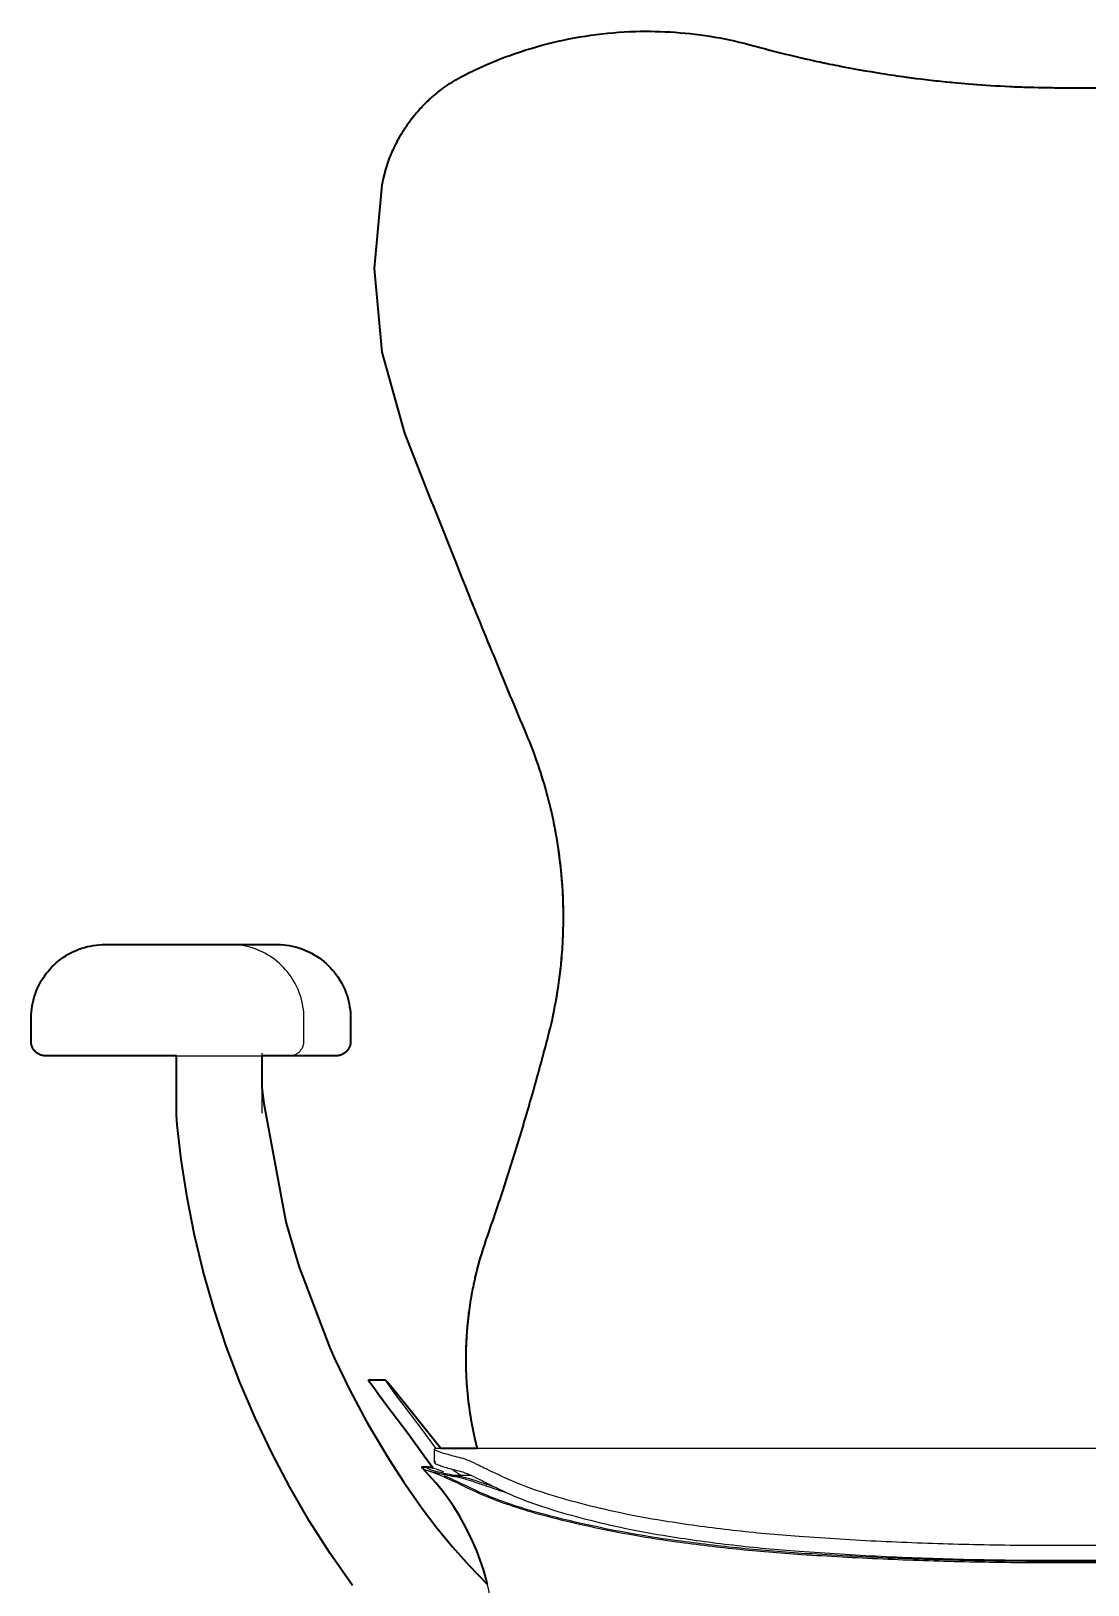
# Model space of a CAD drawing. Header units: millimetres. Extents: x 0 to 2114, y 0 to 2343.
# Drawn here: x 71 to 474, y 1750 to 2343 of the extents above; entities that cross this region are included whole.
import ezdxf

# ---------------------------------------------------------------- set-up
doc = ezdxf.new("R2010")
doc.units = ezdxf.units.MM
doc.layers.add('Blocks', color=7, linetype='Continuous')
doc.layers.add('Blocks$Inner', color=7, linetype='Continuous', lineweight=25, true_color=0x007f00)
doc.layers.add('Blocks$Outline', color=7, linetype='Continuous', lineweight=35, true_color=0xff3f3f)

# ---------------------------------------------------------------- blocks, each defined once
blk = doc.blocks.new('Mirra 2 Office Chair Front')
at = {"layer": 'Blocks$Inner'}
for p, q in [((159.23, 649.53), (159.23, 626.64)), ((225.07, 493.39), (225.07, 498.5)), ((225.57, 498.83), (716.68, 498.83)), ((220.73, 491.76), (222.53, 491.76)), ((239.18, 488.46), (231.01, 488.46)), ((483.82, 455.68), (458.42, 455.68)), ((458.42, 455.26), (483.82, 455.26))]:
    blk.add_line(p, q, dxfattribs=at)
for points in [[(477.47, 1017.93), (471.12, 1017.93), (464.77, 1017.93)], [(207.98, 991), (206.33, 985.99), (205.13, 980.86), (205.99, 984.74)], [(207.11, 988.55), (205.99, 984.74), (205.53, 982.81), (205.13, 980.86), (202.16, 948.94), (205.1, 917.01), (213.85, 886.17), (223.88, 860.48), (224.56, 858.75)], [(235.45, 831.41), (234.07, 834.85), (223.88, 860.48)], [(102.98, 691.03), (101.2, 691.03), (100.03, 691.03), (99.48, 691.03), (99.43, 691.03)], [(167.49, 648.58), (168.91, 648.58), (170.29, 648.58), (171.64, 648.58), (172.94, 648.58), (174.19, 648.58), (175.41, 648.58), (176.57, 648.58), (177.68, 648.58), (178.74, 648.58), (179.75, 648.58), (180.7, 648.58), (181.6, 648.58), (182.44, 648.58), (183.22, 648.58), (183.94, 648.58), (184.59, 648.58), (185.19, 648.58), (185.72, 648.58), (186.18, 648.58), (186.58, 648.58), (186.92, 648.58), (187.19, 648.58), (187.39, 648.58), (187.52, 648.58), (187.59, 648.58), (187.82, 648.58), (188.04, 648.59), (188.26, 648.61), (188.47, 648.65), (188.69, 648.68), (188.91, 648.73), (189.12, 648.79), (189.33, 648.85), (189.54, 648.93), (189.74, 649.01), (189.94, 649.1), (190.14, 649.2), (190.33, 649.3), (190.52, 649.42), (190.71, 649.54), (190.89, 649.67), (191.06, 649.8), (191.23, 649.94), (191.39, 650.09), (191.55, 650.25), (191.7, 650.41), (191.84, 650.57), (191.98, 650.75), (192.11, 650.93), (192.23, 651.11), (192.35, 651.3), (192.46, 651.49), (192.56, 651.69), (192.65, 651.89), (192.73, 652.09), (192.81, 652.3), (192.88, 652.51), (192.93, 652.72), (192.98, 652.93), (193.03, 653.15), (193.06, 653.37), (193.08, 653.59), (193.1, 653.81), (193.11, 654.03), (193.11, 654.09), (193.11, 662.85), (193.08, 663.98), (193.02, 665.1), (192.9, 666.22), (192.75, 667.34), (192.54, 668.45), (192.3, 669.55), (192.01, 670.64), (191.68, 671.71), (191.3, 672.78), (190.88, 673.82), (190.42, 674.85), (189.92, 675.86), (189.38, 676.85), (188.8, 677.82), (188.18, 678.76), (187.53, 679.68), (186.84, 680.57), (186.11, 681.43), (185.35, 682.26), (184.56, 683.06), (183.74, 683.83), (182.88, 684.57), (182, 685.27), (181.09, 685.93), (180.15, 686.56), (179.19, 687.15), (178.21, 687.7), (177.21, 688.21), (176.18, 688.68), (175.14, 689.11), (174.08, 689.5), (173.01, 689.85), (171.92, 690.15), (170.82, 690.41), (169.72, 690.62), (168.6, 690.79), (167.48, 690.91), (166.36, 690.99), (165.23, 691.03), (164.93, 691.03), (164.89, 691.03), (164.67, 691.03), (164.32, 691.03), (163.86, 691.03), (163.29, 691.03), (162.6, 691.03), (161.81, 691.03)], [(193.8, 446.5), (185.31, 458.7), (177.35, 471.21), (169.91, 484.02), (163.01, 497.11), (156.67, 510.45), (150.89, 524.02), (145.68, 537.8), (141.05, 551.77), (137.01, 565.9), (133.57, 580.18), (130.72, 594.58), (128.48, 609.08), (126.98, 622.22), (126.83, 624.17), (126.77, 626.11), (126.77, 626.64), (126.77, 648.58)], [(169.79, 648.58), (169.74, 648.58), (169.63, 648.58)], [(187.59, 648.58), (187.56, 648.58), (187.52, 648.58), (187.21, 648.58), (186.75, 648.58), (186.14, 648.58), (185.38, 648.58), (184.48, 648.58), (183.46, 648.58)], [(159.23, 638.09), (159.25, 637.4), (159.29, 636.71), (159.31, 636.53), (160.03, 630.34), (168.45, 585.28), (168.82, 583.78), (172.57, 570.87), (173.53, 567.99), (185.25, 537.21), (187, 533.15), (192.85, 520.97), (199.2, 509.03), (201.38, 505.32), (207.83, 494.57), (213.38, 485.93), (220.41, 475.87), (226.02, 468.45), (231.95, 461.26), (238.17, 454.29), (245.29, 446.93)], [(224.6, 491.09), (221.22, 495.86), (215.02, 504.31), (206.97, 515.07), (204.1, 518.9), (201.91, 521.9), (200.48, 523.93), (199.87, 524.99), (206.3, 524.99), (207.64, 523.58), (209.52, 521.34), (212.12, 518.15), (215.31, 514.16), (227.53, 498.83)], [(206.3, 524.91), (206.91, 523.93), (208.34, 521.9), (210.53, 518.9), (213.4, 515.07), (220.22, 505.97), (225.49, 498.83)], [(248.37, 435.17), (248, 436.05), (247.62, 437.06), (247.29, 438.09), (246.99, 439.12), (246.73, 440.17), (246.52, 441.23), (246.48, 441.48), (245.72, 445.2), (244.81, 448.89), (243.75, 452.54), (242.56, 456.15), (241.21, 459.7), (239.73, 463.2), (238.11, 466.64), (236.35, 470.01), (234.45, 473.3), (232.43, 476.52), (230.28, 479.65), (228.01, 482.7), (225.62, 485.65), (223.11, 488.51), (220.49, 491.26)], [(483.82, 461.74), (471.12, 461.74), (458.42, 461.74)], [(458.42, 456.13), (471.12, 456.13), (483.82, 456.13)]]:
    blk.add_lwpolyline(points, dxfattribs=at)
blk.add_lwpolyline([(99.43, 691.03), (98.3, 691.01), (97.18, 690.94), (96.06, 690.83), (94.94, 690.67), (93.83, 690.47), (92.73, 690.22), (91.64, 689.93), (90.57, 689.6), (89.51, 689.22), (88.46, 688.8), (87.43, 688.34), (86.42, 687.84), (85.43, 687.3), (84.46, 686.72), (83.52, 686.11), (82.6, 685.45), (81.71, 684.76), (80.85, 684.04), (80.02, 683.28), (79.22, 682.48), (78.45, 681.66), (77.71, 680.8), (77.01, 679.92), (76.35, 679.01), (75.72, 678.08), (75.13, 677.12), (74.58, 676.13), (74.07, 675.13), (73.6, 674.1), (73.17, 673.06), (72.78, 672), (72.44, 670.93), (72.14, 669.84), (71.88, 668.75), (71.66, 667.64), (71.49, 666.53), (71.37, 665.41), (71.29, 664.28), (71.26, 663.16), (71.25, 662.85), (71.25, 654.09), (71.26, 653.87), (71.27, 653.65), (71.29, 653.43), (71.32, 653.21), (71.36, 652.99), (71.41, 652.78), (71.47, 652.56), (71.53, 652.35), (71.61, 652.14), (71.69, 651.94), (71.78, 651.74), (71.88, 651.54), (71.98, 651.35), (72.1, 651.16), (72.22, 650.97), (72.34, 650.8), (72.48, 650.62), (72.62, 650.45), (72.77, 650.29), (72.93, 650.13), (73.09, 649.98), (73.25, 649.84), (73.43, 649.7), (73.6, 649.57), (73.79, 649.45), (73.98, 649.33), (74.17, 649.23), (74.36, 649.13), (74.56, 649.03), (74.77, 648.95), (74.97, 648.87), (75.18, 648.81), (75.4, 648.75), (75.61, 648.7), (75.83, 648.66), (76.05, 648.62), (76.27, 648.6), (76.49, 648.58), (76.71, 648.58), (76.76, 648.58), (77.23, 648.58), (78.33, 648.58), (80.08, 648.58), (82.48, 648.58), (85.52, 648.58), (89.2, 648.58), (93.52, 648.58), (93.68, 648.58), (94.17, 648.58), (94.72, 648.58), (95.33, 648.58), (95.99, 648.58), (96.71, 648.58), (97.49, 648.58), (98.32, 648.58), (99.2, 648.58), (100.13, 648.58), (101.11, 648.58), (102.14, 648.58), (103.22, 648.58), (104.34, 648.58), (105.5, 648.58), (106.7, 648.58), (107.94, 648.58), (109.22, 648.58), (110.53, 648.58), (111.87, 648.58), (113.25, 648.58), (114.65, 648.58), (116.08, 648.58), (117.53, 648.58), (119.01, 648.58), (120.5, 648.58), (122.01, 648.58), (123.53, 648.58), (125.07, 648.58), (126.61, 648.58), (128.16, 648.58), (129.72, 648.58), (131.28, 648.58), (132.83, 648.58), (134.39, 648.58), (135.94, 648.58), (137.48, 648.58), (139, 648.58), (140.52, 648.58), (142.02, 648.58), (143.5, 648.58), (144.97, 648.58), (146.41, 648.58), (147.82, 648.58), (149.21, 648.58), (150.57, 648.58), (151.9, 648.58), (153.19, 648.58), (154.45, 648.58), (155.67, 648.58), (156.85, 648.58), (157.99, 648.58), (159.08, 648.58), (160.13, 648.58), (161.13, 648.58), (162.09, 648.58), (162.99, 648.58), (163.85, 648.58), (164.65, 648.58), (165.4, 648.58), (166.09, 648.58), (166.72, 648.58), (167.3, 648.58), (167.82, 648.58), (168.28, 648.58), (168.68, 648.58), (169.02, 648.58), (169.3, 648.58), (169.52, 648.58), (169.67, 648.58), (169.76, 648.58), (169.79, 648.58), (170.02, 648.58), (170.24, 648.59), (170.46, 648.61), (170.67, 648.65), (170.89, 648.68), (171.11, 648.73), (171.32, 648.79), (171.53, 648.85), (171.74, 648.93), (171.94, 649.01), (172.14, 649.1), (172.34, 649.2), (172.53, 649.3), (172.72, 649.42), (172.91, 649.54), (173.09, 649.67), (173.26, 649.8), (173.43, 649.94), (173.59, 650.09), (173.75, 650.25), (173.9, 650.41), (174.04, 650.57), (174.18, 650.75), (174.31, 650.93), (174.43, 651.11), (174.55, 651.3), (174.66, 651.49), (174.76, 651.69), (174.85, 651.89), (174.93, 652.09), (175.01, 652.3), (175.08, 652.51), (175.13, 652.72), (175.18, 652.93), (175.23, 653.15), (175.26, 653.37), (175.28, 653.59), (175.3, 653.81), (175.31, 654.03), (175.31, 654.09), (175.31, 662.85), (175.28, 663.98), (175.22, 665.1), (175.1, 666.22), (174.95, 667.34), (174.75, 668.45), (174.5, 669.55), (174.21, 670.64), (173.88, 671.71), (173.5, 672.78), (173.08, 673.82), (172.62, 674.85), (172.12, 675.86), (171.58, 676.85), (171, 677.82), (170.39, 678.76), (169.73, 679.68), (169.04, 680.57), (168.31, 681.43), (167.55, 682.26), (166.76, 683.06), (165.94, 683.83), (165.08, 684.57), (164.2, 685.27), (163.29, 685.93), (162.35, 686.56), (161.39, 687.15), (160.41, 687.7), (159.41, 688.21), (158.38, 688.68), (157.34, 689.11), (156.28, 689.5), (155.21, 689.85), (154.12, 690.15), (153.02, 690.41), (151.92, 690.62), (150.8, 690.79), (149.68, 690.91), (148.56, 690.99), (147.43, 691.03), (147.12, 691.03), (147.06, 691.03), (146.98, 691.03), (146.88, 691.03), (146.76, 691.03), (146.61, 691.03), (146.43, 691.03), (146.23, 691.03), (146, 691.03), (145.75, 691.03), (145.48, 691.03), (145.18, 691.03), (144.86, 691.03), (144.52, 691.03), (144.16, 691.03), (143.77, 691.03), (143.36, 691.03), (142.94, 691.03), (142.49, 691.03), (142.03, 691.03), (141.55, 691.03), (141.05, 691.03), (140.53, 691.03), (140, 691.03), (139.45, 691.03), (138.9, 691.03), (138.32, 691.03), (137.74, 691.03), (137.14, 691.03), (136.54, 691.03), (135.92, 691.03), (135.3, 691.03), (134.67, 691.03), (134.04, 691.03), (133.4, 691.03), (132.75, 691.03), (132.1, 691.03), (131.45, 691.03), (130.8, 691.03), (130.15, 691.03), (129.5, 691.03), (128.86, 691.03), (128.21, 691.03), (127.57, 691.03), (126.94, 691.03), (126.31, 691.03), (125.69, 691.03), (125.07, 691.03), (124.47, 691.03), (123.88, 691.03), (123.3, 691.03), (122.73, 691.03), (122.17, 691.03), (121.62, 691.03), (121.1, 691.03), (120.58, 691.03), (120.09, 691.03), (119.61, 691.03), (119.15, 691.03), (118.7, 691.03), (118.28, 691.03), (117.88, 691.03), (117.5, 691.03), (117.14, 691.03), (116.8, 691.03), (116.48, 691.03), (116.19, 691.03), (115.92, 691.03), (115.67, 691.03), (115.45, 691.03), (115.25, 691.03), (114.44, 691.03), (110.48, 691.03), (107.11, 691.03), (104.35, 691.03), (102.2, 691.03), (100.66, 691.03), (99.74, 691.03)], close=True, dxfattribs=at)
blk.add_polyline3d([(164.93, 691.03, 0), (164.87, 691.03, 0), (164.79, 691.03, 0), (164.68, 691.03, 0), (164.54, 691.03, 0), (164.37, 691.03, 0), (164.17, 691.03, 0), (163.93, 691.03, 0), (163.67, 691.03, 0), (163.38, 691.03, 0), (163.06, 691.03, 0), (162.72, 691.03, 0), (162.34, 691.03, 0), (161.94, 691.03, 0), (161.51, 691.03, 0), (161.05, 691.03, 0), (160.57, 691.03, 0), (147.06, 691.03, 0), (147.1, 691.03, 0), (147.13, 691.03, 0)], dxfattribs=at)
for points in [[(301.7, 1039.39), (296.04, 1039.23), (284.72, 1038.27), (268.01, 1034.96), (251.75, 1029.82), (241.35, 1025.2), (236.29, 1022.61)], [(346.87, 1033.92), (342, 1035.27), (332.1, 1037.49), (316.91, 1039.32), (306.76, 1039.54), (301.7, 1039.39)], [(452.12, 1018.11), (443.23, 1018.36), (425.48, 1019.41), (398.95, 1022.58), (372.66, 1027.35), (355.42, 1031.56), (346.87, 1033.92)], [(378.88, 1026.34), (376.26, 1026.86), (373.64, 1027.4), (371.03, 1027.97)], [(236.29, 1022.61), (235.92, 1022.42), (235.17, 1022.03), (234.44, 1021.62), (234.07, 1021.41)], [(404.93, 1021.99), (401.83, 1022.42), (398.74, 1022.87), (395.66, 1023.36)], [(431.88, 1019.15), (427.97, 1019.44), (424.06, 1019.79), (420.16, 1020.18)], [(225.05, 1015.12), (224.55, 1014.7), (224.06, 1014.26), (223.58, 1013.83)], [(227.85, 1017.34), (227.21, 1016.86), (226.58, 1016.37), (225.96, 1015.87)], [(225.96, 1015.87), (226.56, 1016.36), (227.18, 1016.84), (227.81, 1017.31)], [(464.77, 1017.93), (458.56, 1017.93), (452.34, 1018.06), (446.13, 1018.32)], [(464.77, 1017.93), (462.66, 1017.93), (458.44, 1017.96), (454.22, 1018.05), (452.12, 1018.11)], [(216.39, 1006.04), (216.89, 1006.7), (217.41, 1007.34), (217.94, 1007.98)], [(217.94, 1007.98), (217.42, 1007.35), (216.91, 1006.72), (216.42, 1006.08)], [(216.64, 1006.36), (216.07, 1005.64), (215.52, 1004.9), (214.99, 1004.15)], [(210.11, 995.91), (210.58, 996.88), (211.08, 997.83), (211.6, 998.77)], [(210.13, 995.95), (210.6, 996.91), (211.09, 997.86), (211.61, 998.79)], [(247.67, 801.38), (247.43, 801.96), (247.2, 802.53), (246.96, 803.11)], [(260.2, 771.26), (263.17, 764.19), (265.67, 756.99), (267.71, 749.63)], [(260.2, 771.26), (263.06, 764.44), (267.93, 750.54), (272.64, 728.84), (274.66, 706.72), (274.18, 691.97), (273.49, 684.58)], [(272.28, 728.18), (271.19, 735.49), (269.64, 742.73), (267.66, 749.83)], [(269.68, 741.87), (270.8, 737.03), (271.71, 732.13), (272.43, 727.2)], [(274.23, 705.82), (274.12, 710.31), (273.84, 714.8), (273.39, 719.28)], [(273.57, 717.44), (273.96, 713.08), (274.19, 708.71), (274.26, 704.33)], [(274.11, 693.61), (273.92, 689.22), (273.57, 684.83), (273.05, 680.43)], [(273.35, 683.1), (273.79, 687.48), (274.08, 691.86), (274.21, 696.24)], [(273.49, 684.58), (273.05, 679.85), (271.78, 670.36), (269.72, 660.83), (268.48, 656.07)], [(271.91, 672.31), (271.74, 671.24), (271.55, 670.16), (271.36, 669.09)], [(268.48, 656.07), (266.77, 649.5), (263.22, 636.4), (257.45, 616.71), (251.31, 597.28), (247.05, 584.68), (244.87, 578.46)], [(244.87, 578.46), (242.87, 572.73), (239.69, 561.2), (238.06, 549.73), (237.6, 544.06)], [(244.87, 578.46), (243.06, 573.27), (241.58, 568.05), (240.43, 562.84)], [(239.48, 558.2), (239.12, 556.26), (238.8, 554.32), (238.53, 552.39)], [(237.9, 547.31), (238.22, 550.35), (238.64, 553.41), (239.17, 556.48)], [(238.53, 552.39), (238.4, 551.5), (238.28, 550.6), (238.17, 549.7)], [(237.72, 545.51), (237.78, 546.11), (237.84, 546.71), (237.9, 547.31)], [(237.6, 544.06), (237.03, 537.13), (236.96, 523.27), (239.02, 509.37), (240.58, 502.43)], [(239.34, 508.5), (239.05, 510.1), (238.8, 511.69), (238.57, 513.29)], [(240.58, 502.43), (240.35, 503.43), (239.91, 505.45), (239.52, 507.48), (239.34, 508.5)], [(234.52, 495.32), (232.35, 495.84), (228.76, 496.79), (225.59, 497.88), (225, 498.38), (225.08, 498.57)], [(225.16, 498.69), (225.25, 498.78), (225.39, 498.83), (225.57, 498.83)], [(240.58, 502.43), (240.67, 502.02), (240.86, 501.2), (241.07, 500.39), (241.17, 499.98)], [(241.17, 499.98), (241.27, 499.6), (241.37, 499.21), (241.48, 498.83)], [(225.08, 493.46), (225, 493.27), (225.59, 492.78), (228.72, 491.69), (232.27, 490.75), (234.42, 490.22)], [(225.57, 493.72), (225.39, 493.72), (225.25, 493.68), (225.17, 493.58)], [(241.01, 492.81), (239.8, 493.41), (237.5, 494.44), (235.47, 495.09), (234.52, 495.32)], [(252.82, 487.18), (250.38, 488.29), (245.97, 490.37), (242.51, 492.08), (241.01, 492.81)], [(221.25, 491.71), (220.65, 491.81), (220.35, 491.76), (220.34, 491.57)], [(220.34, 491.57), (220.34, 491.53), (220.36, 491.46), (220.4, 491.38), (220.42, 491.33)], [(220.42, 491.33), (220.57, 491.11), (221.68, 490.57), (225.88, 489.47), (230.25, 488.57), (232.83, 488.08)], [(222.2, 491.33), (222.18, 491.38), (222.14, 491.46), (222.13, 491.53), (222.13, 491.57)], [(234.6, 488.08), (232.01, 488.57), (227.64, 489.47), (223.45, 490.57), (222.34, 491.11), (222.2, 491.33)], [(222.63, 490.21), (223.34, 490.1), (225.57, 489.36), (231.4, 486.79), (236.77, 484.22), (239.83, 482.74)], [(231.8, 490.9), (232.81, 490.08), (234.02, 489.27), (235.43, 488.46)], [(232.83, 488.08), (234.01, 487.86), (236.65, 487.22), (239.83, 486.21), (241.55, 485.62)], [(234.42, 490.22), (235.38, 489.99), (237.45, 489.32), (239.78, 488.25), (241.01, 487.62)], [(243.02, 485.72), (241.36, 486.28), (238.3, 487.25), (235.75, 487.87), (234.6, 488.08)], [(241.01, 487.62), (242.39, 486.92), (245.54, 485.31), (249.5, 483.37), (251.68, 482.34)], [(268.74, 481.24), (265.72, 482.16), (260.05, 484.09), (255.11, 486.13), (252.82, 487.18)], [(239.83, 482.74), (242.05, 481.68), (247.23, 479.44), (257.42, 475.86), (265.47, 473.57), (269.83, 472.47)], [(270.43, 472.7), (266.11, 473.78), (258.14, 476.04), (248.05, 479.56), (242.92, 481.77), (240.73, 482.81)], [(248.35, 483.93), (246.43, 484.57), (244.65, 485.18), (243.02, 485.72)], [(251.68, 482.34), (254.1, 481.19), (259.35, 478.94), (265.46, 476.83), (268.74, 475.81)], [(314.35, 470.83), (308.75, 471.7), (297.9, 473.67), (282.58, 477.22), (273.22, 479.86), (268.74, 481.24)], [(268.74, 475.81), (273.22, 474.42), (282.57, 471.76), (297.89, 468.17), (308.75, 466.19), (314.35, 465.3)], [(269.83, 472.47), (274.46, 471.3), (284.03, 469.03), (299.48, 465.93), (310.3, 464.2), (315.86, 463.42)], [(316.17, 463.77), (310.64, 464.53), (299.89, 466.24), (284.54, 469.3), (275.02, 471.54), (270.43, 472.7)], [(364.18, 465.15), (355.63, 465.77), (338.77, 467.35), (322.41, 469.57), (314.35, 470.83)], [(314.35, 465.3), (322.41, 464.03), (338.77, 461.79), (355.63, 460.19), (364.18, 459.57)], [(315.86, 463.42), (323.87, 462.31), (340.09, 460.33), (356.69, 458.91), (365.09, 458.36)], [(365.23, 458.76), (356.86, 459.3), (340.31, 460.7), (324.15, 462.67), (316.17, 463.77)], [(458.42, 461.74), (447.89, 461.74), (426.86, 462), (395.38, 463.15), (374.56, 464.41), (364.18, 465.15)], [(364.18, 459.57), (374.56, 458.82), (395.38, 457.55), (426.86, 456.39), (447.89, 456.13), (458.42, 456.13)], [(365.09, 458.36), (375.39, 457.69), (396.04, 456.55), (427.19, 455.5), (448, 455.26), (458.42, 455.26)], [(458.42, 455.68), (448.02, 455.68), (427.24, 455.91), (396.13, 456.96), (375.52, 458.09), (365.23, 458.76)]]:
    blk.add_open_spline(points, degree=3, dxfattribs=at)
for points, knots in [([(234.07, 1021.41), (231.05, 1019.7), (226.78, 1016.75), (221.71, 1012.16), (218.23, 1008.43), (215.1, 1004.42), (211.4, 998.75), (209.18, 994.16), (207.98, 991)], [17.7, 17.7, 17.7, 17.7, 17.95, 18.075, 18.2, 18.325, 18.45, 18.7, 18.7, 18.7, 18.7]), ([(210.86, 997.4), (210.64, 996.98), (210.08, 995.88), (209.56, 994.76), (209.25, 994.06)], [-0.27931005, -0.27931005, -0.27931005, -0.27931005, -0.25, -0.20282515, -0.20282515, -0.20282515, -0.20282515]), ([(234.07, 834.85), (238.31, 824.28), (246.91, 803.12), (255.73, 781.89), (260.2, 771.26)], [-3.701214, -3.701214, -3.701214, -3.701214, -3.201223, -2.701214, -2.701214, -2.701214, -2.701214]), ([(240.67, 563.94), (240.79, 564.42), (241.93, 569.25), (243.35, 574.1), (244.87, 578.46)], [-2.5555566, -2.5555566, -2.5555566, -2.5555566, -2.5, -2, -2, -2, -2]), ([(237.31, 526.27), (237.21, 528.41), (237.08, 533.39), (237.23, 538.34), (237.39, 541.16)], [-0.4791066, -0.4791066, -0.4791066, -0.4791066, -0.3333333, -0.1406459, -0.1406459, -0.1406459, -0.1406459]), ([(237.43, 541.82), (237.35, 540.5), (237.24, 538.33), (237.19, 536.16), (237.17, 535.3)], [0.2431646, 0.2431646, 0.2431646, 0.2431646, 0.3333333, 0.3920044, 0.3920044, 0.3920044, 0.3920044]), ([(237.24, 527.99), (237.3, 526.39), (237.43, 523.93), (237.63, 521.47), (237.71, 520.61)], [0.5580502, 0.5580502, 0.5580502, 0.5580502, 0.6666667, 0.7254334, 0.7254334, 0.7254334, 0.7254334]), ([(240.38, 503.3), (239.31, 508.19), (238.33, 514.18), (237.74, 520.19), (237.65, 521.3)], [-1, -1, -1, -1, -0.6666667, -0.5916411, -0.5916411, -0.5916411, -0.5916411]), ([(222.53, 491.76), (223.64, 491.6), (225.17, 491.18), (227.5, 490.33), (228.6, 489.91)], [1.791858, 1.791858, 1.791858, 1.791858, 2.1251913, 2.3607936, 2.3607936, 2.3607936, 2.3607936]), ([(240.73, 482.81), (237.68, 484.28), (233.35, 486.34), (229.99, 487.85), (228.85, 488.34)], [33.4, 33.4, 33.4, 33.4, 33.7333333, 33.940967, 33.940967, 33.940967, 33.940967]), ([(241.55, 485.62), (243.79, 484.86), (247.29, 483.66), (251.31, 482.33), (252.48, 481.95)], [3, 3, 3, 3, 3.5, 3.694228, 3.694228, 3.694228, 3.694228])]:
    blk.add_open_spline(points, degree=3, knots=knots, dxfattribs=at)
for points, weights, knots in [([(225.08, 498.57), (225.08, 498.57), (225.08, 498.57), (225.11, 498.63), (225.16, 498.69)], [0.999927302615, 0.999963646796, 1, 0.998225614615, 0.996472728147], [2125.544930682, 2125.544930682, 2125.544930682, 2125.545125646, 2125.545125646, 2125.554641735, 2125.554641735, 2125.554641735]), ([(225.17, 493.58), (225.11, 493.53), (225.08, 493.46), (225.08, 493.46), (225.08, 493.46)], [0.996424882805, 0.998201396509, 1, 0.999951341037, 0.999902698242], [1, 1, 1, 1.009645972, 1.009645972, 1.009906932, 1.009906932, 1.009906932])]:
    blk.add_rational_spline(points, weights, degree=2, knots=knots, dxfattribs=at)
at = {"layer": 'Blocks$Outline'}
for points in [[(464.77, 1017.93), (471.12, 1017.93)], [(471.12, 1017.93), (477.47, 1017.93)], [(206.33, 985.99), (207.98, 991)], [(205.53, 982.81), (205.99, 984.74)], [(205.99, 984.74), (206.21, 985.48)], [(206.21, 985.48), (206.33, 985.99)], [(202.16, 948.94), (205.13, 980.86)], [(205.13, 980.86), (205.53, 982.81)], [(205.1, 917.01), (202.16, 948.94)], [(213.85, 886.17), (205.1, 917.01)], [(223.88, 860.48), (213.85, 886.17)], [(224.56, 858.75), (223.88, 860.48)], [(234.07, 834.85), (224.56, 858.75)], [(235.45, 831.41), (234.07, 834.85)], [(85.43, 687.3), (86.42, 687.84)], [(86.42, 687.84), (87.43, 688.34)], [(87.43, 688.34), (88.46, 688.8)], [(88.46, 688.8), (89.51, 689.22)], [(89.51, 689.22), (90.57, 689.6)], [(90.57, 689.6), (91.64, 689.93)], [(91.64, 689.93), (92.73, 690.22)], [(92.73, 690.22), (93.83, 690.47)], [(93.83, 690.47), (94.94, 690.67)], [(94.94, 690.67), (96.06, 690.83)], [(96.06, 690.83), (97.18, 690.94)], [(97.18, 690.94), (98.3, 691.01)], [(98.3, 691.01), (99.43, 691.03)], [(99.43, 691.03), (99.48, 691.03)], [(99.48, 691.03), (100.03, 691.03)], [(100.03, 691.03), (101.2, 691.03)], [(101.2, 691.03), (102.98, 691.03)], [(102.98, 691.03), (104.35, 691.03)], [(104.35, 691.03), (107.11, 691.03)], [(107.11, 691.03), (110.48, 691.03)], [(110.48, 691.03), (114.44, 691.03)], [(114.44, 691.03), (115.25, 691.03)], [(115.25, 691.03), (115.45, 691.03)], [(115.45, 691.03), (115.67, 691.03)], [(115.67, 691.03), (115.92, 691.03)], [(115.92, 691.03), (116.19, 691.03)], [(116.19, 691.03), (116.48, 691.03)], [(116.48, 691.03), (116.8, 691.03)], [(116.8, 691.03), (117.14, 691.03)], [(117.14, 691.03), (117.5, 691.03)], [(117.5, 691.03), (117.88, 691.03)], [(117.88, 691.03), (118.28, 691.03)], [(118.28, 691.03), (118.7, 691.03)], [(118.7, 691.03), (119.15, 691.03)], [(119.15, 691.03), (119.61, 691.03)], [(119.61, 691.03), (120.09, 691.03)], [(120.09, 691.03), (120.58, 691.03)], [(120.58, 691.03), (121.1, 691.03)], [(121.1, 691.03), (121.62, 691.03)], [(121.62, 691.03), (122.17, 691.03)], [(122.17, 691.03), (122.73, 691.03)], [(122.73, 691.03), (123.3, 691.03)], [(123.3, 691.03), (123.88, 691.03)], [(123.88, 691.03), (124.47, 691.03)], [(124.47, 691.03), (125.07, 691.03)], [(125.07, 691.03), (125.69, 691.03)], [(125.69, 691.03), (126.31, 691.03)], [(126.31, 691.03), (126.94, 691.03)], [(126.94, 691.03), (127.57, 691.03)], [(127.57, 691.03), (128.21, 691.03)], [(128.21, 691.03), (128.86, 691.03)], [(128.86, 691.03), (129.5, 691.03)], [(129.5, 691.03), (130.15, 691.03)], [(130.15, 691.03), (130.8, 691.03)], [(130.8, 691.03), (131.45, 691.03)], [(131.45, 691.03), (132.1, 691.03)], [(132.1, 691.03), (132.75, 691.03)], [(132.75, 691.03), (133.4, 691.03)], [(133.4, 691.03), (134.04, 691.03)], [(134.04, 691.03), (134.67, 691.03)], [(134.67, 691.03), (135.3, 691.03)], [(135.3, 691.03), (135.92, 691.03)], [(135.92, 691.03), (136.54, 691.03)], [(136.54, 691.03), (137.14, 691.03)], [(137.14, 691.03), (137.74, 691.03)], [(137.74, 691.03), (138.32, 691.03)], [(138.32, 691.03), (138.9, 691.03)], [(138.9, 691.03), (139.45, 691.03)], [(139.45, 691.03), (140, 691.03)], [(140, 691.03), (140.53, 691.03)], [(140.53, 691.03), (141.05, 691.03)], [(141.05, 691.03), (141.55, 691.03)], [(141.55, 691.03), (142.03, 691.03)], [(142.03, 691.03), (142.49, 691.03)], [(142.49, 691.03), (142.94, 691.03)], [(142.94, 691.03), (143.36, 691.03)], [(143.36, 691.03), (143.77, 691.03)], [(143.77, 691.03), (144.16, 691.03)], [(144.16, 691.03), (144.52, 691.03)], [(144.52, 691.03), (144.86, 691.03)], [(144.86, 691.03), (145.18, 691.03)], [(145.18, 691.03), (145.48, 691.03)], [(145.48, 691.03), (145.75, 691.03)], [(145.75, 691.03), (146, 691.03)], [(146, 691.03), (146.23, 691.03)], [(146.23, 691.03), (146.43, 691.03)], [(146.43, 691.03), (146.61, 691.03)], [(146.61, 691.03), (146.76, 691.03)], [(146.76, 691.03), (146.88, 691.03)], [(146.88, 691.03), (146.98, 691.03)], [(146.98, 691.03), (147.06, 691.03)], [(147.06, 691.03), (147.1, 691.03)], [(147.1, 691.03), (147.13, 691.03)], [(147.13, 691.03), (147.43, 691.03)], [(147.43, 691.03), (160.57, 691.03)], [(160.57, 691.03), (161.05, 691.03)], [(161.05, 691.03), (161.51, 691.03)], [(161.51, 691.03), (161.81, 691.03)], [(161.81, 691.03), (162.6, 691.03)], [(162.6, 691.03), (163.29, 691.03)], [(163.29, 691.03), (163.86, 691.03)], [(163.86, 691.03), (164.32, 691.03)], [(164.32, 691.03), (164.67, 691.03)], [(164.67, 691.03), (164.89, 691.03)], [(164.89, 691.03), (164.93, 691.03)], [(164.93, 691.03), (165.23, 691.03)], [(165.23, 691.03), (166.36, 690.99)], [(166.36, 690.99), (167.48, 690.91)], [(167.48, 690.91), (168.6, 690.79)], [(168.6, 690.79), (169.72, 690.62)], [(169.72, 690.62), (170.82, 690.41)], [(170.82, 690.41), (171.92, 690.15)], [(171.92, 690.15), (173.01, 689.85)], [(173.01, 689.85), (174.08, 689.5)], [(174.08, 689.5), (175.14, 689.11)], [(175.14, 689.11), (176.18, 688.68)], [(176.18, 688.68), (177.21, 688.21)], [(177.21, 688.21), (178.21, 687.7)], [(178.21, 687.7), (179.19, 687.15)], [(78.45, 681.66), (79.22, 682.48)], [(79.22, 682.48), (80.02, 683.28)], [(80.02, 683.28), (80.85, 684.04)], [(80.85, 684.04), (81.71, 684.76)], [(81.71, 684.76), (82.6, 685.45)], [(82.6, 685.45), (83.52, 686.11)], [(83.52, 686.11), (84.46, 686.72)], [(84.46, 686.72), (85.43, 687.3)], [(179.19, 687.15), (180.15, 686.56)], [(180.15, 686.56), (181.09, 685.93)], [(181.09, 685.93), (182, 685.27)], [(182, 685.27), (182.88, 684.57)], [(182.88, 684.57), (183.74, 683.83)], [(183.74, 683.83), (184.56, 683.06)], [(184.56, 683.06), (185.35, 682.26)], [(185.35, 682.26), (186.11, 681.43)], [(74.07, 675.13), (74.58, 676.13)], [(74.58, 676.13), (75.13, 677.12)], [(75.13, 677.12), (75.72, 678.08)], [(75.72, 678.08), (76.35, 679.01)], [(76.35, 679.01), (77.01, 679.92)], [(77.01, 679.92), (77.71, 680.8)], [(77.71, 680.8), (78.45, 681.66)], [(186.11, 681.43), (186.84, 680.57)], [(186.84, 680.57), (187.53, 679.68)], [(187.53, 679.68), (188.18, 678.76)], [(188.18, 678.76), (188.8, 677.82)], [(188.8, 677.82), (189.38, 676.85)], [(189.38, 676.85), (189.92, 675.86)], [(189.92, 675.86), (190.42, 674.85)], [(72.14, 669.84), (72.44, 670.93)], [(72.44, 670.93), (72.78, 672)], [(72.78, 672), (73.17, 673.06)], [(73.17, 673.06), (73.6, 674.1)], [(73.6, 674.1), (74.07, 675.13)], [(190.42, 674.85), (190.88, 673.82)], [(190.88, 673.82), (191.3, 672.78)], [(191.3, 672.78), (191.68, 671.71)], [(191.68, 671.71), (192.01, 670.64)], [(192.01, 670.64), (192.3, 669.55)], [(71.26, 663.16), (71.29, 664.28)], [(71.29, 664.28), (71.37, 665.41)], [(71.37, 665.41), (71.49, 666.53)], [(71.49, 666.53), (71.66, 667.64)], [(71.66, 667.64), (71.88, 668.75)], [(71.88, 668.75), (72.14, 669.84)], [(192.3, 669.55), (192.54, 668.45)], [(192.54, 668.45), (192.75, 667.34)], [(192.75, 667.34), (192.9, 666.22)], [(192.9, 666.22), (193.02, 665.1)], [(193.02, 665.1), (193.08, 663.98)], [(193.08, 663.98), (193.11, 662.85)], [(71.25, 662.85), (71.26, 663.16)], [(71.25, 654.09), (71.25, 662.85)], [(193.11, 662.85), (193.11, 654.09)], [(71.26, 653.87), (71.25, 654.09)], [(71.27, 653.65), (71.26, 653.87)], [(71.29, 653.43), (71.27, 653.65)], [(71.32, 653.21), (71.29, 653.43)], [(71.36, 652.99), (71.32, 653.21)], [(71.41, 652.78), (71.36, 652.99)], [(71.47, 652.56), (71.41, 652.78)], [(71.53, 652.35), (71.47, 652.56)], [(71.61, 652.14), (71.53, 652.35)], [(71.69, 651.94), (71.61, 652.14)], [(192.81, 652.3), (192.73, 652.09)], [(192.88, 652.51), (192.81, 652.3)], [(192.93, 652.72), (192.88, 652.51)], [(192.98, 652.93), (192.93, 652.72)], [(193.03, 653.15), (192.98, 652.93)], [(193.06, 653.37), (193.03, 653.15)], [(193.08, 653.59), (193.06, 653.37)], [(193.1, 653.81), (193.08, 653.59)], [(193.11, 654.03), (193.1, 653.81)], [(193.11, 654.09), (193.11, 654.03)], [(71.78, 651.74), (71.69, 651.94)], [(71.88, 651.54), (71.78, 651.74)], [(71.98, 651.35), (71.88, 651.54)], [(72.1, 651.16), (71.98, 651.35)], [(72.22, 650.97), (72.1, 651.16)], [(72.34, 650.8), (72.22, 650.97)], [(72.48, 650.62), (72.34, 650.8)], [(72.62, 650.45), (72.48, 650.62)], [(72.77, 650.29), (72.62, 650.45)], [(72.93, 650.13), (72.77, 650.29)], [(73.09, 649.98), (72.93, 650.13)], [(73.25, 649.84), (73.09, 649.98)], [(73.43, 649.7), (73.25, 649.84)], [(73.6, 649.57), (73.43, 649.7)], [(73.79, 649.45), (73.6, 649.57)], [(73.98, 649.33), (73.79, 649.45)], [(74.17, 649.23), (73.98, 649.33)], [(74.36, 649.13), (74.17, 649.23)], [(74.56, 649.03), (74.36, 649.13)], [(74.77, 648.95), (74.56, 649.03)], [(74.97, 648.87), (74.77, 648.95)], [(75.18, 648.81), (74.97, 648.87)], [(75.4, 648.75), (75.18, 648.81)], [(75.61, 648.7), (75.4, 648.75)], [(75.83, 648.66), (75.61, 648.7)], [(76.05, 648.62), (75.83, 648.66)], [(76.27, 648.6), (76.05, 648.62)], [(76.49, 648.58), (76.27, 648.6)], [(76.71, 648.58), (76.49, 648.58)], [(76.76, 648.58), (76.71, 648.58)], [(77.23, 648.58), (76.76, 648.58)], [(78.33, 648.58), (77.23, 648.58)], [(80.08, 648.58), (78.33, 648.58)], [(82.48, 648.58), (80.08, 648.58)], [(85.52, 648.58), (82.48, 648.58)], [(89.2, 648.58), (85.52, 648.58)], [(93.52, 648.58), (89.2, 648.58)], [(93.68, 648.58), (93.52, 648.58)], [(94.17, 648.58), (93.68, 648.58)], [(94.72, 648.58), (94.17, 648.58)], [(95.33, 648.58), (94.72, 648.58)], [(95.99, 648.58), (95.33, 648.58)], [(96.71, 648.58), (95.99, 648.58)], [(97.49, 648.58), (96.71, 648.58)], [(98.32, 648.58), (97.49, 648.58)], [(99.2, 648.58), (98.32, 648.58)], [(100.13, 648.58), (99.2, 648.58)], [(101.11, 648.58), (100.13, 648.58)], [(102.14, 648.58), (101.11, 648.58)], [(103.22, 648.58), (102.14, 648.58)], [(104.34, 648.58), (103.22, 648.58)], [(105.5, 648.58), (104.34, 648.58)], [(106.7, 648.58), (105.5, 648.58)], [(107.94, 648.58), (106.7, 648.58)], [(109.22, 648.58), (107.94, 648.58)], [(110.53, 648.58), (109.22, 648.58)], [(111.87, 648.58), (110.53, 648.58)], [(113.25, 648.58), (111.87, 648.58)], [(114.65, 648.58), (113.25, 648.58)], [(116.08, 648.58), (114.65, 648.58)], [(117.53, 648.58), (116.08, 648.58)], [(119.01, 648.58), (117.53, 648.58)], [(120.5, 648.58), (119.01, 648.58)], [(122.01, 648.58), (120.5, 648.58)], [(123.53, 648.58), (122.01, 648.58)], [(125.07, 648.58), (123.53, 648.58)], [(126.61, 648.58), (125.07, 648.58)], [(126.77, 648.58), (126.61, 648.58)], [(126.77, 626.64), (126.77, 648.58)], [(160.13, 648.58), (159.23, 648.58)], [(159.23, 648.58), (159.23, 638.09)], [(161.13, 648.58), (160.13, 648.58)], [(162.09, 648.58), (161.13, 648.58)], [(162.99, 648.58), (162.09, 648.58)], [(163.85, 648.58), (162.99, 648.58)], [(164.65, 648.58), (163.85, 648.58)], [(165.4, 648.58), (164.65, 648.58)], [(166.09, 648.58), (165.4, 648.58)], [(166.72, 648.58), (166.09, 648.58)], [(167.3, 648.58), (166.72, 648.58)], [(167.82, 648.58), (167.3, 648.58)], [(168.28, 648.58), (167.82, 648.58)], [(168.68, 648.58), (168.28, 648.58)], [(169.02, 648.58), (168.68, 648.58)], [(169.3, 648.58), (169.02, 648.58)], [(169.52, 648.58), (169.3, 648.58)], [(169.67, 648.58), (169.52, 648.58)], [(169.76, 648.58), (169.67, 648.58)], [(169.8, 648.58), (169.76, 648.58)], [(170.02, 648.58), (169.8, 648.58)], [(170.29, 648.58), (170.02, 648.58)], [(171.64, 648.58), (170.29, 648.58)], [(172.94, 648.58), (171.64, 648.58)], [(174.19, 648.58), (172.94, 648.58)], [(175.41, 648.58), (174.19, 648.58)], [(176.57, 648.58), (175.41, 648.58)], [(177.68, 648.58), (176.57, 648.58)], [(178.74, 648.58), (177.68, 648.58)], [(179.75, 648.58), (178.74, 648.58)], [(180.7, 648.58), (179.75, 648.58)], [(181.6, 648.58), (180.7, 648.58)], [(182.44, 648.58), (181.6, 648.58)], [(183.22, 648.58), (182.44, 648.58)], [(183.46, 648.58), (183.22, 648.58)], [(184.48, 648.58), (183.46, 648.58)], [(185.38, 648.58), (184.48, 648.58)], [(186.14, 648.58), (185.38, 648.58)], [(186.75, 648.58), (186.14, 648.58)], [(187.21, 648.58), (186.75, 648.58)], [(187.52, 648.58), (187.21, 648.58)], [(187.56, 648.58), (187.52, 648.58)], [(187.6, 648.58), (187.56, 648.58)], [(187.82, 648.58), (187.6, 648.58)], [(188.04, 648.59), (187.82, 648.58)], [(188.26, 648.61), (188.04, 648.59)], [(188.47, 648.65), (188.26, 648.61)], [(188.69, 648.68), (188.47, 648.65)], [(188.91, 648.73), (188.69, 648.68)], [(189.12, 648.79), (188.91, 648.73)], [(189.33, 648.85), (189.12, 648.79)], [(189.54, 648.93), (189.33, 648.85)], [(189.74, 649.01), (189.54, 648.93)], [(189.94, 649.1), (189.74, 649.01)], [(190.14, 649.2), (189.94, 649.1)], [(190.33, 649.3), (190.14, 649.2)], [(190.52, 649.42), (190.33, 649.3)], [(190.71, 649.54), (190.52, 649.42)], [(190.89, 649.67), (190.71, 649.54)], [(191.06, 649.8), (190.89, 649.67)], [(191.23, 649.94), (191.06, 649.8)], [(191.39, 650.09), (191.23, 649.94)], [(191.55, 650.25), (191.39, 650.09)], [(191.7, 650.41), (191.55, 650.25)], [(191.84, 650.57), (191.7, 650.41)], [(191.98, 650.75), (191.84, 650.57)], [(192.11, 650.93), (191.98, 650.75)], [(192.23, 651.11), (192.11, 650.93)], [(192.35, 651.3), (192.23, 651.11)], [(192.46, 651.49), (192.35, 651.3)], [(192.56, 651.69), (192.46, 651.49)], [(192.65, 651.89), (192.56, 651.69)], [(192.73, 652.09), (192.65, 651.89)], [(159.23, 638.09), (159.25, 637.4)], [(159.25, 637.4), (159.29, 636.71)], [(159.29, 636.71), (159.31, 636.53)], [(159.31, 636.53), (160.03, 630.34)], [(160.03, 630.34), (168.45, 585.28)], [(126.77, 626.11), (126.77, 626.64)], [(126.83, 624.17), (126.77, 626.11)], [(126.98, 622.22), (126.83, 624.17)], [(128.48, 609.08), (126.98, 622.22)], [(130.72, 594.58), (128.48, 609.08)], [(133.57, 580.18), (130.72, 594.58)], [(168.45, 585.28), (168.82, 583.78)], [(168.82, 583.78), (172.57, 570.87)], [(137.01, 565.9), (133.57, 580.18)], [(172.57, 570.87), (173.53, 567.99)], [(141.05, 551.77), (137.01, 565.9)], [(173.53, 567.99), (185.25, 537.21)], [(145.68, 537.8), (141.05, 551.77)], [(150.89, 524.02), (145.68, 537.8)], [(185.25, 537.21), (187, 533.15)], [(187, 533.15), (192.85, 520.97)], [(156.67, 510.45), (150.89, 524.02)], [(200.48, 523.93), (199.87, 524.99)], [(199.87, 524.99), (206.3, 524.99)], [(201.91, 521.9), (200.48, 523.93)], [(204.1, 518.9), (201.91, 521.9)], [(206.3, 524.99), (207.64, 523.58)], [(207.64, 523.58), (209.52, 521.34)], [(192.85, 520.97), (199.2, 509.03)], [(206.97, 515.07), (204.1, 518.9)], [(209.52, 521.34), (212.12, 518.15)], [(212.12, 518.15), (215.31, 514.16)], [(163.01, 497.11), (156.67, 510.45)], [(215.02, 504.31), (206.97, 515.07)], [(215.31, 514.16), (227.53, 498.83)], [(199.2, 509.03), (201.38, 505.32)], [(201.38, 505.32), (207.83, 494.57)], [(221.22, 495.86), (215.02, 504.31)], [(227.53, 498.83), (241.48, 498.83)], [(169.91, 484.02), (163.01, 497.11)], [(207.83, 494.57), (213.38, 485.93)], [(224.41, 491.36), (221.22, 495.86)], [(223.11, 488.51), (220.49, 491.26)], [(220.84, 491.76), (222.53, 491.76)], [(225.62, 485.65), (223.11, 488.51)], [(177.35, 471.21), (169.91, 484.02)], [(213.38, 485.93), (220.41, 475.87)], [(228.01, 482.7), (225.62, 485.65)], [(230.28, 479.65), (228.01, 482.7)], [(220.41, 475.87), (226.02, 468.45)], [(232.43, 476.52), (230.28, 479.65)], [(234.45, 473.3), (232.43, 476.52)], [(185.31, 458.7), (177.35, 471.21)], [(226.02, 468.45), (231.95, 461.26)], [(236.35, 470.01), (234.45, 473.3)], [(238.11, 466.64), (236.35, 470.01)], [(239.73, 463.2), (238.11, 466.64)], [(241.21, 459.7), (239.73, 463.2)], [(193.8, 446.5), (185.31, 458.7)], [(231.95, 461.26), (238.17, 454.29)], [(242.56, 456.15), (241.21, 459.7)], [(238.17, 454.29), (245.29, 446.93)], [(243.75, 452.54), (242.56, 456.15)], [(244.81, 448.89), (243.75, 452.54)], [(245.29, 446.93), (244.81, 448.89)]]:
    blk.add_lwpolyline(points, dxfattribs=at)
for points in [[(236.29, 1022.61), (241.35, 1025.2), (251.75, 1029.82), (268.01, 1034.96), (284.72, 1038.27), (296.04, 1039.23), (301.7, 1039.39)], [(301.7, 1039.39), (306.76, 1039.54), (316.91, 1039.32), (332.1, 1037.49), (342, 1035.27), (346.87, 1033.92)], [(346.87, 1033.92), (354.86, 1031.71), (362.92, 1029.73), (371.03, 1027.97)], [(371.03, 1027.97), (373.64, 1027.4), (376.26, 1026.86), (378.88, 1026.34)], [(378.88, 1026.34), (384.45, 1025.24), (390.04, 1024.25), (395.66, 1023.36)], [(227.85, 1017.34), (229.82, 1018.82), (231.9, 1020.18), (234.07, 1021.41)], [(234.07, 1021.41), (234.44, 1021.62), (235.17, 1022.03), (235.92, 1022.42), (236.29, 1022.61)], [(395.66, 1023.36), (398.74, 1022.87), (401.83, 1022.42), (404.93, 1021.99)], [(404.93, 1021.99), (410, 1021.3), (415.08, 1020.7), (420.16, 1020.18)], [(420.16, 1020.18), (424.06, 1019.79), (427.97, 1019.44), (431.88, 1019.15)], [(223.58, 1013.83), (224.06, 1014.26), (224.55, 1014.7), (225.05, 1015.12)], [(431.88, 1019.15), (436.62, 1018.8), (441.38, 1018.52), (446.13, 1018.32)], [(216.64, 1006.36), (217.06, 1006.9), (217.5, 1007.44), (217.94, 1007.98)], [(211.6, 998.77), (211.61, 998.78), (211.61, 998.79), (211.61, 998.79)], [(207.98, 991), (208.38, 992.03), (208.8, 993.05), (209.25, 994.06)], [(209.25, 994.06), (209.52, 994.68), (209.81, 995.3), (210.11, 995.91)], [(246.96, 803.11), (243.08, 812.55), (239.24, 821.99), (235.45, 831.41)], [(247.67, 801.38), (247.43, 801.96), (247.2, 802.53), (246.96, 803.11)], [(260.2, 771.26), (255.97, 781.32), (251.8, 791.36), (247.67, 801.38)], [(267.66, 749.83), (265.63, 757.11), (263.14, 764.25), (260.2, 771.26)], [(273.39, 719.28), (273.13, 721.93), (272.81, 724.57), (272.43, 727.2)], [(274.26, 704.33), (274.25, 704.83), (274.24, 705.33), (274.23, 705.82)], [(274.21, 696.24), (274.28, 698.94), (274.3, 701.64), (274.26, 704.33)], [(273.05, 680.43), (273.16, 681.32), (273.25, 682.21), (273.35, 683.1)], [(271.91, 672.31), (272.36, 675.02), (272.74, 677.73), (273.05, 680.43)], [(271.36, 669.09), (271.55, 670.16), (271.74, 671.24), (271.91, 672.31)], [(268.48, 656.07), (269.61, 660.41), (270.57, 664.75), (271.36, 669.09)], [(244.87, 578.46), (247.05, 584.68), (251.31, 597.28), (257.45, 616.71), (263.22, 636.4), (266.77, 649.5), (268.48, 656.07)], [(239.17, 556.48), (239.27, 557.05), (239.37, 557.63), (239.48, 558.2)], [(237.6, 544.06), (237.64, 544.54), (237.68, 545.03), (237.72, 545.51)], [(237.72, 545.51), (237.78, 546.11), (237.84, 546.71), (237.9, 547.31)], [(237.43, 541.82), (237.48, 542.57), (237.54, 543.31), (237.6, 544.06)], [(240.58, 502.43), (240.51, 502.72), (240.45, 503.01), (240.38, 503.3)], [(241.17, 499.98), (241.07, 500.39), (240.86, 501.2), (240.67, 502.02), (240.58, 502.43)], [(241.48, 498.83), (241.37, 499.21), (241.27, 499.6), (241.17, 499.98)], [(220.42, 491.33), (220.4, 491.38), (220.36, 491.46), (220.34, 491.53), (220.34, 491.57)], [(222.53, 491.76), (223.2, 491.67), (223.79, 491.54), (224.41, 491.36)]]:
    blk.add_open_spline(points, degree=3, dxfattribs=at)
for points, knots in [([(217.94, 1007.98), (218.06, 1008.11), (219.27, 1009.54), (221.11, 1011.53), (222.96, 1013.27), (223.58, 1013.83)], [-18.2130299, -18.2130299, -18.2130299, -18.2130299, -18.2, -18.075, -18.0140744, -18.0140744, -18.0140744, -18.0140744]), ([(225.05, 1015.12), (225.22, 1015.26), (225.52, 1015.51), (225.82, 1015.76), (225.96, 1015.87)], [-17.96624894, -17.96624894, -17.96624894, -17.96624894, -17.95, -17.93772588, -17.93772588, -17.93772588, -17.93772588]), ([(225.96, 1015.87), (226.56, 1016.36), (227.19, 1016.85), (227.83, 1017.33), (227.85, 1017.34)], [0.75, 0.75, 0.75, 0.75, 0.80161615, 0.80269804, 0.80269804, 0.80269804, 0.80269804]), ([(446.13, 1018.32), (448.13, 1018.24), (454.34, 1018.02), (460.55, 1017.93), (464.77, 1017.93)], [-13.0686689, -13.0686689, -13.0686689, -13.0686689, -12.9502888, -12.7, -12.7, -12.7, -12.7]), ([(211.61, 998.79), (211.87, 999.24), (212.92, 1001.07), (214.07, 1002.84), (214.99, 1004.15)], [-18.4880406, -18.4880406, -18.4880406, -18.4880406, -18.45, -18.3320385, -18.3320385, -18.3320385, -18.3320385]), ([(214.99, 1004.15), (215.44, 1004.79), (215.92, 1005.43), (216.48, 1006.16), (216.56, 1006.27), (216.64, 1006.36)], [0.44300194, 0.44300194, 0.44300194, 0.44300194, 0.49174181, 0.49265685, 0.5, 0.5, 0.5, 0.5]), ([(210.11, 995.91), (210.12, 995.92), (210.36, 996.42), (210.85, 997.38), (211.35, 998.32), (211.6, 998.77)], [-0.82228606, -0.82228606, -0.82228606, -0.82228606, -0.82135819, -0.78489958, -0.75, -0.75, -0.75, -0.75]), ([(269.68, 741.87), (269.08, 744.48), (268.41, 747.13), (267.68, 749.76), (267.66, 749.83)], [-0.34035311, -0.34035311, -0.34035311, -0.34035311, -0.25222271, -0.25, -0.25, -0.25, -0.25]), ([(272.43, 727.2), (272.38, 727.53), (271.65, 732.45), (270.72, 737.35), (269.68, 741.87)], [-0.4844292, -0.4844292, -0.4844292, -0.4844292, -0.474013, -0.3268347, -0.3268347, -0.3268347, -0.3268347]), ([(274.23, 705.82), (274.13, 709.7), (273.88, 714.19), (273.45, 718.67), (273.39, 719.28)], [0.2596341, 0.2596341, 0.2596341, 0.2596341, 0.3876192, 0.4078673, 0.4078673, 0.4078673, 0.4078673]), ([(273.35, 683.1), (273.4, 683.59), (273.74, 687.1), (274.04, 691.48), (274.18, 695.36), (274.21, 696.24)], [0.009651, 0.009651, 0.009651, 0.009651, 0.0258984, 0.1252629, 0.1541218, 0.1541218, 0.1541218, 0.1541218]), ([(240.43, 562.84), (240.51, 563.21), (241.68, 568.41), (243.18, 573.63), (244.87, 578.46)], [-2.5, -2.5, -2.5, -2.5, -2.4649302, -2, -2, -2, -2]), ([(239.48, 558.2), (239.67, 559.2), (239.97, 560.75), (240.31, 562.3), (240.43, 562.84)], [1.4125826, 1.4125826, 1.4125826, 1.4125826, 1.5, 1.5471623, 1.5471623, 1.5471623, 1.5471623]), ([(237.9, 547.31), (237.98, 548.11), (238.17, 549.8), (238.58, 552.85), (238.93, 555.12), (239.17, 556.48)], [1, 1, 1, 1, 1.0775956, 1.1644579, 1.2960058, 1.2960058, 1.2960058, 1.2960058]), ([(237.17, 535.3), (237.19, 536.16), (237.24, 538.11), (237.34, 540.28), (237.42, 541.6), (237.43, 541.82)], [-0.3920044, -0.3920044, -0.3920044, -0.3920044, -0.3333333, -0.2582682, -0.2431646, -0.2431646, -0.2431646, -0.2431646]), ([(237.24, 527.99), (237.19, 529.56), (237.14, 532), (237.16, 534.43), (237.17, 535.3)], [-0.4401193, -0.4401193, -0.4401193, -0.4401193, -0.3333333, -0.274213, -0.274213, -0.274213, -0.274213]), ([(237.71, 520.61), (237.69, 520.84), (237.61, 521.7), (237.46, 523.59), (237.33, 525.82), (237.26, 527.42), (237.24, 527.99)], [-0.7254334, -0.7254334, -0.7254334, -0.7254334, -0.7098521, -0.6666667, -0.5970969, -0.5580502, -0.5580502, -0.5580502, -0.5580502]), ([(240.38, 503.3), (240, 505.03), (239.34, 508.36), (238.54, 513.25), (238.03, 517.29), (237.79, 519.73), (237.71, 520.61)], [-1, -1, -1, -1, -0.8816997, -0.773094, -0.6666667, -0.6071897, -0.6071897, -0.6071897, -0.6071897]), ([(220.34, 491.57), (220.35, 491.7), (220.49, 491.77), (220.8, 491.76), (220.84, 491.76)], [0, 0, 0, 0, 0.2180033, 0.2468197, 0.2468197, 0.2468197, 0.2468197]), ([(220.49, 491.26), (220.49, 491.26), (220.46, 491.28), (220.44, 491.31), (220.42, 491.33)], [-1.03650533, -1.03650533, -1.03650533, -1.03650533, -1.03650532, -1, -1, -1, -1])]:
    blk.add_open_spline(points, degree=3, knots=knots, dxfattribs=at)

msp = doc.modelspace()

# ---------------------------------------------------------------- block references
at = {"layer": 'Blocks'}
msp.add_blockref('Mirra 2 Office Chair Front', (0, 1303.19), dxfattribs=at)

doc.saveas('drawing.dxf')
